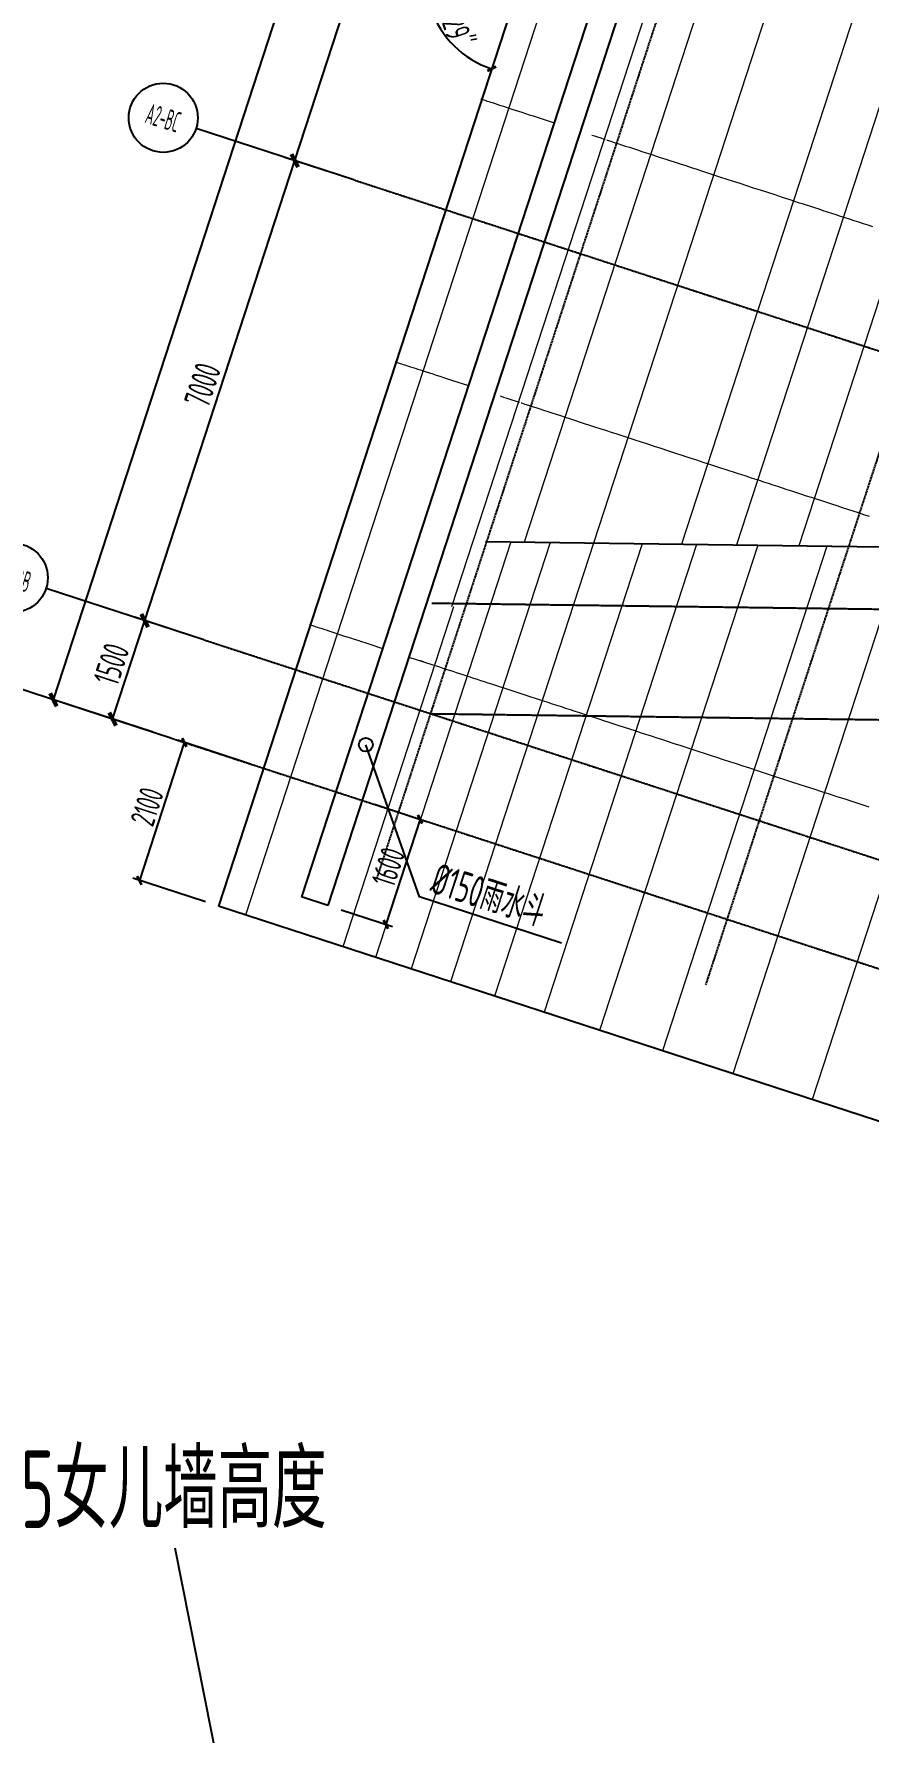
# Model space of a CAD drawing. Header units: millimetres. Extents: x 11677979 to 24947533, y -12764720 to -6308891.
# Drawn here: x 11829833 to 11841895, y -6365012 to -6340439 of the extents above; entities that cross this region are included whole.
import ezdxf
from ezdxf.enums import TextEntityAlignment as Align

# ---------------------------------------------------------------- set-up
doc = ezdxf.new("R2010")
doc.units = ezdxf.units.MM
doc.header["$LTSCALE"] = 10
doc.linetypes.add('A2-RG-AXIS$0$CENTER', pattern=[2, 1.25, -0.25, 0.25, -0.25])
doc.linetypes.add('A2-RG-AXIS$0$DOTE', pattern=[2.42, 2, -0.2, 0.02, -0.2])
for name, color, linetype in [('A2-RB-RF$0$$34$A-DIMS-100', 1, 'Continuous'), ('A2-RG-AXIS$0$A-AXIS', 1, 'Continuous'), ('A2-RG-AXIS$0$A-DIMS-100', 1, 'Continuous'), ('A2-RG-AXIS$0$A-GRID', 1, 'A2-RG-AXIS$0$CENTER'), ('A2-RG-AXIS$0$A-SYMB', 4, 'Continuous'), ('A2-RI-RF$0$A-ROOF-DRAN', 175, 'Continuous'), ('A2-RI-RF$0$A-ROOF-EDGE', 2, 'Continuous'), ('A2-RI-RF$0$A-SYMB', 4, 'Continuous'), ('A2-RI-RF$0$A-SYMB-AREA', 4, 'Continuous'), ('A2-RI-RF$0$A-SYMB-NAME', 4, 'Continuous')]:
    doc.layers.add(name, color=color, linetype=linetype)
doc.layers.add('A2-RI-RF$0$A-DETL-LLIN', color=3, linetype='Continuous', lineweight=5)
doc.layers.add('A2-RI-RF$0$A-ROOF-PATT', color=8, linetype='Continuous', lineweight=13)
doc.styles.add('A2-RB-RF$0$$0$XD2008', font='hzs.shx', dxfattribs={"width": 0.7, "bigfont": 'hztxt.shx'})
doc.styles.add('A2-RG-AXIS$0$ECADI', font='hzs.shx', dxfattribs={"width": 0.7, "bigfont": 'hztxt.shx'})
doc.styles.add('A2-RG-AXIS$0$XD2008', font='hzs.shx', dxfattribs={"width": 0.7, "bigfont": 'hztxt.shx'})
doc.styles.add('A2-RI-RF$0$ECADI', font='hzs.shx', dxfattribs={"width": 0.7, "bigfont": 'hztxt.shx'})
doc.dimstyles.new('A2-RB-RF$0$$0$XD100$0', dxfattribs={"dimscale": 100, "dimtxt": 3.5, "dimasz": 1, "dimexe": 1, "dimexo": 2, "dimgap": 0.5, "dimtad": 1, "dimdec": 0, "dimdsep": 46, "dimtxsty": 'A2-RB-RF$0$$0$XD2008', "dimblk1": 'A2-RB-RF$0$$20$_ArchTick', "dimblk2": 'A2-RB-RF$0$$20$_ArchTick', "dimsah": 1, "dimcen": 2.5, "dimclrt": 4, "dimaunit": 1, "dimadec": 0, "dimazin": 0, "dimtfac": 1, "dimtdec": 0, "dimtix": 1, "dimtmove": 2, "dimatfit": 3, "dimfxl": 0, "dimtolj": 1, "dimtzin": 0, "dimarcsym": 0})
doc.dimstyles.new('A2-RG-AXIS$0$XD150', dxfattribs={"dimscale": 300, "dimtxt": 2.5, "dimasz": 1.5, "dimexe": 1, "dimexo": 2, "dimgap": 0.5, "dimtad": 1, "dimdec": 0, "dimdsep": 46, "dimtxsty": 'A2-RG-AXIS$0$XD2008', "dimcen": 2.5, "dimclrt": 4, "dimaunit": 1, "dimadec": 3, "dimazin": 0, "dimtfac": 1, "dimtdec": 0, "dimtmove": 2, "dimatfit": 3, "dimfxl": 0, "dimtolj": 1, "dimtzin": 0, "dimarcsym": 0})
doc.dimstyles.new('A2-RG-AXIS$0$XD150$0', dxfattribs={"dimscale": 150, "dimtxt": 2.5, "dimasz": 1, "dimexe": 1, "dimexo": 2, "dimgap": 0.5, "dimtad": 1, "dimdec": 0, "dimdsep": 46, "dimtxsty": 'A2-RG-AXIS$0$XD2008', "dimblk": 'A2-RG-AXIS$0$_ArchTick', "dimcen": 2.5, "dimclrt": 4, "dimaunit": 1, "dimadec": 0, "dimazin": 0, "dimtfac": 1, "dimtdec": 0, "dimtmove": 2, "dimatfit": 3, "dimfxl": 0, "dimtolj": 1, "dimtzin": 0, "dimarcsym": 0})

# ---------------------------------------------------------------- blocks, each defined once
blk = doc.blocks.new('A2-RG-AXIS$0$_ArchTick')
at = {"color": 0, "linetype": 'ByBlock', "const_width": 0.4}
blk.add_lwpolyline([(-0.5, -0.5), (0.5, 0.5)], dxfattribs=at)
blk = doc.blocks.new('*D508')
at = {"layer": 'A2-RG-AXIS$0$A-DIMS-100', "color": 0, "lineweight": -2, "ltscale": 3, "transparency": 16777216}
for p, q in [((11753070, -6371598), (11752455, -6363872)), ((11854556, -6379588), (11856371, -6372053))]:
    blk.add_line(p, q, dxfattribs=at)
blk.add_arc((11778731, -6694179), 331200, 76.44866, 94.54827, dxfattribs=at)
at = {"layer": 'Defpoints', "color": 0, "ltscale": 3, "transparency": 16777216}
for p in [(11822065, -6365826), (11753093, -6371897), (11854485, -6379879), (11778731, -6694179)]:
    blk.add_point(p, dxfattribs=at)
at = {"layer": 'A2-RG-AXIS$0$A-DIMS-100', "color": 0, "lineweight": -2, "ltscale": 3, "transparency": 16777216, "xscale": 150, "yscale": 150, "zscale": 150}
for p, rotation in [((11752467, -6364022), 184.5482656226652), ((11856336, -6372199), 346.4486630674553)]:
    blk.add_blockref('A2-RG-AXIS$0$_ArchTick', p, dxfattribs=dict(at, rotation=rotation))
at = {"layer": 'A2-RG-AXIS$0$A-DIMS-100', "color": 4, "ltscale": 3, "transparency": 16777216, "insert": (11804749, -6363703), "char_height": 375, "attachment_point": 5, "rotation": 355.4985, "style": 'A2-RG-AXIS$0$XD2008'}
blk.add_mtext('\\A1;18°5\'59"', dxfattribs=at)
blk = doc.blocks.new('*D578')
at = {"layer": 'A2-RG-AXIS$0$A-DIMS-100', "color": 0, "lineweight": -2, "ltscale": 3, "transparency": 16777216}
blk.add_arc((11859129, -6350592), 5747, 341.947, 359.2286, dxfattribs=at)
at = {"layer": 'Defpoints', "color": 0, "ltscale": 3, "transparency": 16777216}
for p in [(11834459, -6342551), (11835567, -6350275), (11872705, -6350775), (11864744, -6351816), (11872420, -6354924)]:
    blk.add_point(p, dxfattribs=at)
at = {"layer": 'A2-RG-AXIS$0$A-DIMS-100', "color": 0, "lineweight": -2, "ltscale": 3, "transparency": 16777216, "xscale": 150, "yscale": 150, "zscale": 150}
for p, rotation in [((11864875, -6350669), 89.22855370033292), ((11864593, -6352373), 251.9470404933478)]:
    blk.add_blockref('A2-RG-AXIS$0$_ArchTick', p, dxfattribs=dict(at, rotation=rotation))
at = {"layer": 'A2-RG-AXIS$0$A-DIMS-100', "color": 4, "ltscale": 3, "transparency": 16777216, "insert": (11865469, -6351643), "char_height": 375, "attachment_point": 5, "rotation": 80.5878, "style": 'A2-RG-AXIS$0$XD2008'}
blk.add_mtext('\\A1;17°16\'53"', dxfattribs=at)
blk = doc.blocks.new('*D580')
at = {"layer": 'A2-RG-AXIS$0$A-DIMS-100', "color": 0, "lineweight": -2, "transparency": 16777216}
for p, q in [((11830970, -6350354), (11831434, -6348928)), ((11832005, -6349114), (11831292, -6348881)), ((11831540, -6350540), (11830827, -6350307))]:
    blk.add_line(p, q, dxfattribs=at)
at = {"layer": 'Defpoints', "color": 0, "transparency": 16777216}
for p in [(11831434, -6348928), (11832290, -6349207), (11831825, -6350633)]:
    blk.add_point(p, dxfattribs=at)
at = {"layer": 'A2-RG-AXIS$0$A-DIMS-100', "color": 0, "lineweight": -2, "transparency": 16777216, "xscale": 150, "yscale": 150, "zscale": 150}
for p, rotation in [((11831434, -6348928), 71.94704049340153), ((11830970, -6350354), 251.9470404934015)]:
    blk.add_blockref('A2-RG-AXIS$0$_ArchTick', p, dxfattribs=dict(at, rotation=rotation))
at = {"layer": 'A2-RG-AXIS$0$A-DIMS-100', "color": 4, "transparency": 16777216, "insert": (11830952, -6349560), "char_height": 375, "attachment_point": 5, "rotation": 71.947, "style": 'A2-RG-AXIS$0$XD2008'}
blk.add_mtext('\\A1;1500', dxfattribs=at)
blk = doc.blocks.new('*D581')
at = {"layer": 'A2-RG-AXIS$0$A-DIMS-100', "color": 0, "lineweight": -2, "transparency": 16777216}
for p, q in [((11831434, -6348928), (11833604, -6342272)), ((11834174, -6342458), (11833461, -6342226)), ((11832005, -6349114), (11831292, -6348881))]:
    blk.add_line(p, q, dxfattribs=at)
at = {"layer": 'Defpoints', "color": 0, "transparency": 16777216}
for p in [(11833604, -6342272), (11834459, -6342551), (11832290, -6349207)]:
    blk.add_point(p, dxfattribs=at)
at = {"layer": 'A2-RG-AXIS$0$A-DIMS-100', "color": 0, "lineweight": -2, "transparency": 16777216, "xscale": 150, "yscale": 150, "zscale": 150}
for p, rotation in [((11833604, -6342272), 71.94704043113722), ((11831434, -6348928), 251.9470404311372)]:
    blk.add_blockref('A2-RG-AXIS$0$_ArchTick', p, dxfattribs=dict(at, rotation=rotation))
at = {"layer": 'A2-RG-AXIS$0$A-DIMS-100', "color": 4, "transparency": 16777216, "insert": (11832270, -6345519), "char_height": 375, "attachment_point": 5, "rotation": 71.947, "style": 'A2-RG-AXIS$0$XD2008'}
blk.add_mtext('\\A1;7000', dxfattribs=at)
blk = doc.blocks.new('*D582')
at = {"layer": 'A2-RG-AXIS$0$A-DIMS-100', "color": 0, "lineweight": -2, "transparency": 16777216}
for p, q in [((11833604, -6342272), (11835773, -6335617)), ((11836629, -6335896), (11835630, -6335571)), ((11834174, -6342458), (11833461, -6342226))]:
    blk.add_line(p, q, dxfattribs=at)
at = {"layer": 'Defpoints', "color": 0, "transparency": 16777216}
for p in [(11835773, -6335617), (11836914, -6335989), (11834459, -6342551)]:
    blk.add_point(p, dxfattribs=at)
at = {"layer": 'A2-RG-AXIS$0$A-DIMS-100', "color": 0, "lineweight": -2, "transparency": 16777216, "xscale": 150, "yscale": 150, "zscale": 150}
for p, rotation in [((11835773, -6335617), 71.94704053343993), ((11833604, -6342272), 251.9470405334399)]:
    blk.add_blockref('A2-RG-AXIS$0$_ArchTick', p, dxfattribs=dict(at, rotation=rotation))
at = {"layer": 'A2-RG-AXIS$0$A-DIMS-100', "color": 4, "transparency": 16777216, "insert": (11834439, -6338863), "char_height": 375, "attachment_point": 5, "rotation": 71.947, "style": 'A2-RG-AXIS$0$XD2008'}
blk.add_mtext('\\A1;7000', dxfattribs=at)
blk = doc.blocks.new('*D548')
at = {"layer": 'A2-RG-AXIS$0$A-DIMS-100', "color": 0, "lineweight": -2, "transparency": 16777216}
for p, q in [((11842851, -6315837), (11841283, -6315325)), ((11830114, -6350075), (11841425, -6315372)), ((11831540, -6350540), (11829971, -6350029))]:
    blk.add_line(p, q, dxfattribs=at)
at = {"layer": 'Defpoints', "color": 0, "transparency": 16777216}
for p in [(11841425, -6315372), (11843137, -6315930), (11831825, -6350633)]:
    blk.add_point(p, dxfattribs=at)
at = {"layer": 'A2-RG-AXIS$0$A-DIMS-100', "color": 0, "lineweight": -2, "transparency": 16777216, "xscale": 150, "yscale": 150, "zscale": 150}
for p, rotation in [((11841425, -6315372), 71.94704049334094), ((11830114, -6350075), 251.9470404933409)]:
    blk.add_blockref('A2-RG-AXIS$0$_ArchTick', p, dxfattribs=dict(at, rotation=rotation))
at = {"layer": 'A2-RG-AXIS$0$A-DIMS-100', "color": 4, "transparency": 16777216, "insert": (11835520, -6332642), "char_height": 375, "attachment_point": 5, "rotation": 71.947, "style": 'A2-RG-AXIS$0$XD2008'}
blk.add_mtext('\\A1;36500', dxfattribs=at)
blk = doc.blocks.new('A2-RG-AXIS$0$ECADI-TAG-GRID')
at = {"color": 13}
blk.add_circle((0, 0), 5, dxfattribs=at)
at = {"style": 'A2-RG-AXIS$0$ECADI', "width": 0.7}
blk.add_attdef('GRID', text='', height=5, dxfattribs=at).set_placement((0, 0), align=Align.MIDDLE)
blk = doc.blocks.new('A2-RI-RF$0$5erhfh')
at = {"layer": 'A2-RI-RF$0$A-SYMB-AREA', "style": 'A2-RI-RF$0$ECADI', "width": 0.7}
blk.add_attdef('340M2', text='', height=2.5, dxfattribs=at).set_placement((0, 1.25), align=Align.MIDDLE_LEFT)
at = {"layer": 'A2-RI-RF$0$A-SYMB-NAME', "style": 'A2-RI-RF$0$ECADI', "width": 0.7}
blk.add_attdef('CHINESENAME', (-12.292, 3.087), '', height=4.5, dxfattribs=at)
blk = doc.blocks.new('A2-RB-RF$0$$20$_ArchTick')
at = {"color": 0, "linetype": 'ByBlock', "const_width": 0.4}
blk.add_lwpolyline([(-0.5, -0.5), (0.5, 0.5)], dxfattribs=at)
blk = doc.blocks.new('*D674')
at = {"layer": 'A2-RB-RF$0$$34$A-DIMS-100', "color": 0, "lineweight": -2, "transparency": 16777216}
for p, q in [((11832007, -6350692), (11831357, -6352689)), ((11832963, -6351004), (11831912, -6350661)), ((11832312, -6353000), (11831262, -6352658))]:
    blk.add_line(p, q, dxfattribs=at)
at = {"layer": 'Defpoints', "color": 0, "transparency": 16777216}
for p in [(11833153, -6351066), (11831357, -6352689), (11832502, -6353062)]:
    blk.add_point(p, dxfattribs=at)
at = {"layer": 'A2-RB-RF$0$$34$A-DIMS-100', "color": 0, "lineweight": -2, "transparency": 16777216, "xscale": 100, "yscale": 100, "zscale": 100}
for p, rotation in [((11832007, -6350692), 71.94704049335998), ((11831357, -6352689), 251.94704049336)]:
    blk.add_blockref('A2-RB-RF$0$$20$_ArchTick', p, dxfattribs=dict(at, rotation=rotation))
at = {"layer": 'A2-RB-RF$0$$34$A-DIMS-100', "color": 4, "transparency": 16777216, "insert": (11831468, -6351621), "char_height": 350, "attachment_point": 5, "rotation": 71.947, "style": 'A2-RB-RF$0$$0$XD2008'}
blk.add_mtext('\\A1;2100', dxfattribs=at)
blk = doc.blocks.new('*D684')
at = {"layer": 'A2-RB-RF$0$$34$A-DIMS-100', "color": 0, "lineweight": -2, "transparency": 16777216}
for p, q in [((11834770, -6351592), (11835511, -6351834)), ((11835416, -6351803), (11834921, -6353325)), ((11834274, -6353114), (11835016, -6353356))]:
    blk.add_line(p, q, dxfattribs=at)
at = {"layer": 'Defpoints', "color": 0, "transparency": 16777216}
for p in [(11834579, -6351531), (11834084, -6353052), (11834921, -6353325)]:
    blk.add_point(p, dxfattribs=at)
at = {"layer": 'A2-RB-RF$0$$34$A-DIMS-100', "color": 0, "lineweight": -2, "transparency": 16777216, "xscale": 100, "yscale": 100, "zscale": 100}
for p, rotation in [((11835416, -6351803), 71.94704049331978), ((11834921, -6353325), 251.9470404933197)]:
    blk.add_blockref('A2-RB-RF$0$$20$_ArchTick', p, dxfattribs=dict(at, rotation=rotation))
at = {"layer": 'A2-RB-RF$0$$34$A-DIMS-100', "color": 4, "transparency": 16777216, "insert": (11834955, -6352494), "char_height": 350, "attachment_point": 5, "rotation": 71.947, "style": 'A2-RB-RF$0$$0$XD2008'}
blk.add_mtext('\\A1;1600', dxfattribs=at)
blk = doc.blocks.new('*D686')
at = {"layer": 'A2-RB-RF$0$$34$A-DIMS-100', "color": 0, "lineweight": -2, "transparency": 16777216}
blk.add_arc((11836879, -6339634), 1378, 145.0388, 251.9468, dxfattribs=at)
at = {"layer": 'Defpoints', "color": 0, "transparency": 16777216}
for p in [(11835209, -6338466), (11835502, -6339650), (11836879, -6339634), (11837822, -6340292), (11832502, -6353062)]:
    blk.add_point(p, dxfattribs=at)
at = {"layer": 'A2-RB-RF$0$$34$A-DIMS-100', "color": 0, "lineweight": -2, "transparency": 16777216, "xscale": 100, "yscale": 100, "zscale": 100}
for p, rotation in [((11835750, -6338844), 55.03883331602694), ((11836452, -6340943), 341.9467563309354)]:
    blk.add_blockref('A2-RB-RF$0$$20$_ArchTick', p, dxfattribs=dict(at, rotation=rotation))
at = {"layer": 'A2-RB-RF$0$$34$A-DIMS-100', "color": 4, "transparency": 16777216, "insert": (11835818, -6339989), "char_height": 350, "attachment_point": 5, "rotation": 288.4928, "style": 'A2-RB-RF$0$$0$XD2008'}
blk.add_mtext('\\A1;106°54\'29"', dxfattribs=at)
blk = doc.blocks.new('A2-RG-AXIS')
at = {"layer": 'A2-RG-AXIS$0$A-AXIS'}
for p, q in [((11834459.4, -6342551.3), (11832177.6, -6341807.5)), ((11832290.2, -6349206.7), (11830008.3, -6348462.9)), ((11831825.3, -6350632.8), (11829543.5, -6349889.1))]:
    blk.add_line(p, q, dxfattribs=at)
at = {"layer": 'A2-RG-AXIS$0$A-GRID', "linetype": 'A2-RG-AXIS$0$DOTE'}
for p, q in [((11847953.1, -6312274.5), (11834792.3, -6352651.7)), ((11852707, -6313824), (11839546.1, -6354201.2)), ((11834459.4, -6342551.3), (11872420.1, -6354924.3)), ((11835588.6, -6348674.9), (11872727, -6349175.1)), ((11832290.2, -6349206.7), (11870250.8, -6361579.7)), ((11835567, -6350274.8), (11872705.5, -6350774.9)), ((11831825.3, -6350632.8), (11869786, -6363005.8))]:
    blk.add_line(p, q, dxfattribs=at)
at = {"layer": 'A2-RG-AXIS$0$A-SYMB'}
ref = blk.add_blockref('A2-RG-AXIS$0$ECADI-TAG-GRID', (11831702.2, -6341652.6), dxfattribs=dict(at, xscale=100.0000000000341, yscale=100.0000000000341, zscale=100.0000000000341, rotation=342.7200000000827))
ref.add_attrib('GRID', 'A2-BC', dxfattribs={"layer": '0', "height": 300, "rotation": 342.72, "style": 'A2-RG-AXIS$0$ECADI', "width": 0.5}).set_placement((11831702.2, -6341652.6), align=Align.MIDDLE)
ref = blk.add_blockref('A2-RG-AXIS$0$ECADI-TAG-GRID', (11829532.9, -6348308), dxfattribs=dict(at, xscale=100.0000000000341, yscale=100.0000000000341, zscale=100.0000000000341, rotation=342.7200000000827))
ref.add_attrib('GRID', 'A2-BB', dxfattribs={"layer": '0', "height": 300, "rotation": 342.72, "style": 'A2-RG-AXIS$0$ECADI', "width": 0.5}).set_placement((11829532.9, -6348308), align=Align.MIDDLE)
at = {"layer": 'A2-RG-AXIS$0$A-DIMS-100'}
for p1, p2, distance, picture, middle in [((11831825.3, -6350632.8), (11843136.5, -6315929.7), 1800, '*D548', (11835519.9, -6332642.1)), ((11832290.2, -6349206.7), (11834459.4, -6342551.3), 900, '*D581', (11832269.5, -6345518.7)), ((11831825.3, -6350632.8), (11832290.2, -6349206.7), 900, '*D580', (11830952.5, -6349559.5))]:
    dim = blk.add_aligned_dim(p1=p1, p2=p2, distance=distance, dimstyle='A2-RG-AXIS$0$XD150$0', dxfattribs=at)
    dim.commit()
    dim.dimension.update_dxf_attribs({"geometry": picture, "text_midpoint": middle})
dim = blk.add_linear_dim(base=(11835773, -6335617), p1=(11834459.4, -6342551.3), p2=(11836913.9, -6335988.9), angle=251.94704, dimstyle='A2-RG-AXIS$0$XD150$0', dxfattribs=at)
dim.commit()
dim.dimension.update_dxf_attribs({"geometry": '*D582', "text_midpoint": (11834438.8, -6338863.3)})
at = {"layer": 'A2-RG-AXIS$0$A-DIMS-100', "ltscale": 3}
dim = blk.add_angular_dim_2l(base=(11864743.7, -6351815.5), line1=((11834459.4, -6342551.3), (11872420.1, -6354924.3)), line2=((11835567, -6350274.8), (11872705.5, -6350774.9)), dimstyle='A2-RG-AXIS$0$XD150', override={"dimscale": 150, "dimasz": 1, "dimblk": 'A2-RG-AXIS$0$_ArchTick', "dimadec": 4}, dxfattribs=at)
dim.commit()
dim.dimension.update_dxf_attribs({"geometry": '*D578', "text_midpoint": (11865468.5, -6351643)})
dim = blk.add_angular_dim_3p(base=(11822064.9, -6365825.9), center=(11778730.7, -6694178.7), p1=(11854485.2, -6379879.3), p2=(11753093.4, -6371896.8), dimstyle='A2-RG-AXIS$0$XD150', override={"dimscale": 150, "dimasz": 1, "dimblk": 'A2-RG-AXIS$0$_ArchTick', "dimadec": 4}, dxfattribs=at)
dim.commit()
dim.dimension.update_dxf_attribs({"geometry": '*D508', "text_midpoint": (11804748.6, -6363703.1)})
blk = doc.blocks.new('A2-RI-RF')
at = {"layer": 'A2-RI-RF$0$A-ROOF-DRAN'}
for p, q in [((11845985.9, -6315244.2), (11833703.1, -6352927.7)), ((11846366.2, -6315368.2), (11834083.4, -6353051.7)), ((11834083.4, -6353051.7), (11833703.1, -6352927.7))]:
    blk.add_line(p, q, dxfattribs=at)
blk.add_circle((11834631.4, -6350725), 100, dxfattribs=at)
at = {"layer": 'A2-RI-RF$0$A-ROOF-EDGE'}
for p, q in [((11836879.3, -6339633.6), (11832502.3, -6353062.2)), ((11836362.8, -6347785.2), (11872402, -6348270.6)), ((11867158.4, -6364358.1), (11832502.3, -6353062.2))]:
    blk.add_line(p, q, dxfattribs=at)
at = {"layer": 'A2-RI-RF$0$A-ROOF-PATT', "lineweight": 9}
for p, q in [((11846854.1, -6315037.9), (11835872.3, -6348730.4)), ((11847525.7, -6315256.8), (11836920.8, -6347792.8)), ((11848437.1, -6315553.9), (11837924.7, -6347806.3)), ((11849592.4, -6315930.4), (11839197.1, -6347823.4)), ((11850313.3, -6316165.4), (11839991.2, -6347834.1)), ((11851131.3, -6316432), (11840892.1, -6347846.2)), ((11837898.3, -6341902), (11837940.6, -6341915.8)), ((11837940.6, -6341915.8), (11837984.3, -6341930)), ((11837984.3, -6341930), (11838029.4, -6341944.7)), ((11838029.4, -6341944.7), (11838075.9, -6341959.9)), ((11838075.9, -6341959.9), (11838092.9, -6341965.4)), ((11838116.6, -6341973.2), (11838123.8, -6341975.5)), ((11838123.8, -6341975.5), (11838173.3, -6341991.6)), ((11838173.3, -6341991.6), (11838224.2, -6342008.2)), ((11838224.2, -6342008.2), (11838276.6, -6342025.3)), ((11838276.6, -6342025.3), (11838330.5, -6342042.9)), ((11838330.5, -6342042.9), (11838386, -6342061)), ((11838386, -6342061), (11838443.1, -6342079.6)), ((11838443.1, -6342079.6), (11838501.7, -6342098.7)), ((11838501.7, -6342098.7), (11838562, -6342118.3)), ((11838562, -6342118.3), (11838623.9, -6342138.5)), ((11838623.9, -6342138.5), (11838687.4, -6342159.2)), ((11838687.4, -6342159.2), (11838752.6, -6342180.5)), ((11838752.6, -6342180.5), (11838819.5, -6342202.3)), ((11838819.5, -6342202.3), (11838888.2, -6342224.7)), ((11838888.2, -6342224.7), (11838958.5, -6342247.6)), ((11838958.5, -6342247.6), (11839030.6, -6342271.1)), ((11839030.6, -6342271.1), (11839104.5, -6342295.2)), ((11839104.5, -6342295.2), (11839180.2, -6342319.8)), ((11839180.2, -6342319.8), (11839257.7, -6342345.1)), ((11839257.7, -6342345.1), (11839337.1, -6342371)), ((11839337.1, -6342371), (11839418.3, -6342397.4)), ((11839418.3, -6342397.4), (11839501.3, -6342424.5)), ((11839501.3, -6342424.5), (11839586.3, -6342452.2)), ((11839586.3, -6342452.2), (11839673.2, -6342480.5)), ((11839673.2, -6342480.5), (11839762.1, -6342509.5)), ((11839762.1, -6342509.5), (11839852.9, -6342539.1)), ((11839852.9, -6342539.1), (11839945.7, -6342569.3)), ((11839945.7, -6342569.3), (11840040.5, -6342600.2)), ((11840040.5, -6342600.2), (11840137.3, -6342631.8)), ((11840137.3, -6342631.8), (11840236.2, -6342664)), ((11840236.2, -6342664), (11840337.1, -6342696.9)), ((11840337.1, -6342696.9), (11840440.2, -6342730.5)), ((11840440.2, -6342730.5), (11840545.3, -6342764.8)), ((11840545.3, -6342764.8), (11840652.6, -6342799.7)), ((11840652.6, -6342799.7), (11840762, -6342835.4)), ((11840762, -6342835.4), (11840829.8, -6342857.5)), ((11840829.8, -6342857.5), (11840886.8, -6342876.1)), ((11840886.8, -6342876.1), (11840944.4, -6342894.9)), ((11840944.4, -6342894.9), (11841002.7, -6342913.9)), ((11841002.7, -6342913.9), (11841061.8, -6342933.1)), ((11841061.8, -6342933.1), (11841121.5, -6342952.6)), ((11841121.5, -6342952.6), (11841181.9, -6342972.3)), ((11841181.9, -6342972.3), (11841243, -6342992.2)), ((11841243, -6342992.2), (11841304.8, -6343012.3)), ((11841304.8, -6343012.3), (11841367.2, -6343032.7)), ((11841367.2, -6343032.7), (11841430.4, -6343053.3)), ((11841430.4, -6343053.3), (11841494.3, -6343074.1)), ((11841494.3, -6343074.1), (11841558.8, -6343095.1)), ((11841558.8, -6343095.1), (11841624, -6343116.4)), ((11841624, -6343116.4), (11841689.9, -6343137.9)), ((11841689.9, -6343137.9), (11841756.5, -6343159.6)), ((11841756.5, -6343159.6), (11841823.8, -6343181.5)), ((11841823.8, -6343181.5), (11841891.7, -6343203.6)), ((11841891.7, -6343203.6), (11841960.4, -6343226)), ((11836658.7, -6345705.1), (11836701, -6345718.9)), ((11836701, -6345718.9), (11836744.7, -6345733.1)), ((11836744.7, -6345733.1), (11836789.8, -6345747.8)), ((11836789.8, -6345747.8), (11836836.3, -6345763)), ((11836836.3, -6345763), (11836853.3, -6345768.5)), ((11836877.1, -6345776.3), (11836884.2, -6345778.6)), ((11836884.2, -6345778.6), (11836933.7, -6345794.7)), ((11836933.7, -6345794.7), (11836984.6, -6345811.3)), ((11836984.6, -6345811.3), (11837037, -6345828.4)), ((11837037, -6345828.4), (11837090.9, -6345846)), ((11837090.9, -6345846), (11837146.4, -6345864.1)), ((11837146.4, -6345864.1), (11837203.5, -6345882.7)), ((11837203.5, -6345882.7), (11837262.1, -6345901.8)), ((11837262.1, -6345901.8), (11837322.4, -6345921.4)), ((11837322.4, -6345921.4), (11837384.3, -6345941.6)), ((11837384.3, -6345941.6), (11837447.8, -6345962.3)), ((11837447.8, -6345962.3), (11837513, -6345983.6)), ((11837513, -6345983.6), (11837580, -6346005.4)), ((11837580, -6346005.4), (11837648.6, -6346027.7)), ((11837648.6, -6346027.7), (11837718.9, -6346050.7)), ((11837718.9, -6346050.7), (11837791, -6346074.2)), ((11837791, -6346074.2), (11837864.9, -6346098.3)), ((11837864.9, -6346098.3), (11837940.6, -6346122.9)), ((11837940.6, -6346122.9), (11838018.1, -6346148.2)), ((11838018.1, -6346148.2), (11838097.5, -6346174)), ((11838097.5, -6346174), (11838178.7, -6346200.5)), ((11838178.7, -6346200.5), (11838261.8, -6346227.6)), ((11838261.8, -6346227.6), (11838346.7, -6346255.3)), ((11838346.7, -6346255.3), (11838433.6, -6346283.6)), ((11838433.6, -6346283.6), (11838522.5, -6346312.6)), ((11838522.5, -6346312.6), (11838613.3, -6346342.2)), ((11838613.3, -6346342.2), (11838706.1, -6346372.4)), ((11838706.1, -6346372.4), (11838800.9, -6346403.3)), ((11838800.9, -6346403.3), (11838897.7, -6346434.9)), ((11838897.7, -6346434.9), (11838996.6, -6346467.1)), ((11838996.6, -6346467.1), (11839097.5, -6346500)), ((11839097.5, -6346500), (11839200.6, -6346533.6)), ((11839200.6, -6346533.6), (11839305.7, -6346567.9)), ((11839305.7, -6346567.9), (11839413, -6346602.8)), ((11839413, -6346602.8), (11839522.4, -6346638.5)), ((11839522.4, -6346638.5), (11839590.3, -6346660.6)), ((11839590.3, -6346660.6), (11839647.2, -6346679.2)), ((11839647.2, -6346679.2), (11839704.8, -6346698)), ((11839704.8, -6346698), (11839763.2, -6346717)), ((11839763.2, -6346717), (11839822.2, -6346736.2)), ((11839822.2, -6346736.2), (11839881.9, -6346755.7)), ((11839881.9, -6346755.7), (11839942.3, -6346775.4)), ((11839942.3, -6346775.4), (11840003.4, -6346795.3)), ((11840003.4, -6346795.3), (11840065.2, -6346815.4)), ((11840065.2, -6346815.4), (11840127.7, -6346835.8)), ((11840127.7, -6346835.8), (11840190.8, -6346856.4)), ((11840190.8, -6346856.4), (11840254.7, -6346877.2)), ((11840254.7, -6346877.2), (11840319.2, -6346898.2)), ((11840319.2, -6346898.2), (11840384.4, -6346919.5)), ((11840384.4, -6346919.5), (11840450.3, -6346940.9)), ((11840450.3, -6346940.9), (11840516.9, -6346962.7)), ((11840516.9, -6346962.7), (11840584.2, -6346984.6)), ((11840584.2, -6346984.6), (11840652.1, -6347006.7)), ((11840652.1, -6347006.7), (11840720.8, -6347029.1)), ((11840720.8, -6347029.1), (11840790.1, -6347051.7)), ((11840790.1, -6347051.7), (11840860.1, -6347074.5)), ((11840860.1, -6347074.5), (11840930.7, -6347097.5)), ((11840930.7, -6347097.5), (11841002.1, -6347120.8)), ((11841002.1, -6347120.8), (11841074.1, -6347144.3)), ((11841074.1, -6347144.3), (11841146.8, -6347167.9)), ((11841146.8, -6347167.9), (11841220.1, -6347191.9)), ((11841220.1, -6347191.9), (11841294.2, -6347216)), ((11841294.2, -6347216), (11841368.9, -6347240.3)), ((11841368.9, -6347240.3), (11841444.3, -6347264.9)), ((11841444.3, -6347264.9), (11841520.3, -6347289.7)), ((11841520.3, -6347289.7), (11841597, -6347314.7)), ((11841597, -6347314.7), (11841674.4, -6347339.9)), ((11841674.4, -6347339.9), (11841752.5, -6347365.4)), ((11841752.5, -6347365.4), (11841831.2, -6347391)), ((11841831.2, -6347391), (11841910.6, -6347416.9)), ((11836730.4, -6347790.2), (11834771, -6353801.7)), ((11837298.6, -6347797.8), (11835286.9, -6353969.8)), ((11837926.9, -6347806.3), (11835857.3, -6354155.8)), ((11838628.2, -6347815.8), (11836494.1, -6354363.3)), ((11839415.6, -6347826.4), (11837209, -6354596.3)), ((11840302, -6347838.3), (11838013.8, -6354858.7)), ((11841300.5, -6347851.7), (11838920.4, -6355154.2)), ((11842424.1, -6347866.9), (11839940.5, -6355486.7)), ((11843685.7, -6347883.9), (11841086, -6355860)), ((11835901, -6348729.1), (11834297.8, -6353647.5)), ((11835255.5, -6349455.7), (11835463.8, -6349523.6)), ((11835419.1, -6349508.2), (11835461.4, -6349522)), ((11835461.4, -6349522), (11835463.1, -6349522.5)), ((11835463.8, -6349523.6), (11835509.6, -6349538.5)), ((11835509.6, -6349538.5), (11835555.8, -6349553.6)), ((11835555.8, -6349553.6), (11835602.2, -6349568.7)), ((11835602.2, -6349568.7), (11835613.4, -6349572.4)), ((11835617.9, -6349573.8), (11835649, -6349584)), ((11835649, -6349584), (11835696.1, -6349599.3)), ((11835696.1, -6349599.3), (11835743.6, -6349614.8)), ((11835743.6, -6349614.8), (11835791.4, -6349630.4)), ((11835791.4, -6349630.4), (11835839.6, -6349646.1)), ((11835839.6, -6349646.1), (11835888.2, -6349661.9)), ((11835888.2, -6349661.9), (11835937.2, -6349677.9)), ((11835937.2, -6349677.9), (11835986.5, -6349694)), ((11835986.5, -6349694), (11836036.3, -6349710.2)), ((11836036.3, -6349710.2), (11836086.6, -6349726.6)), ((11836086.6, -6349726.6), (11836137.2, -6349743.1)), ((11836137.2, -6349743.1), (11836188.4, -6349759.8)), ((11836188.4, -6349759.8), (11836240, -6349776.6)), ((11836240, -6349776.6), (11836292.1, -6349793.6)), ((11836292.1, -6349793.6), (11836344.7, -6349810.7)), ((11836344.7, -6349810.7), (11836397.8, -6349828)), ((11836397.8, -6349828), (11836451.5, -6349845.5)), ((11836451.5, -6349845.5), (11836505.6, -6349863.2)), ((11836505.6, -6349863.2), (11836560.4, -6349881)), ((11836560.4, -6349881), (11836615.6, -6349899)), ((11836615.6, -6349899), (11836671.5, -6349917.2)), ((11836671.5, -6349917.2), (11836727.9, -6349935.6)), ((11836727.9, -6349935.6), (11836785, -6349954.2)), ((11836785, -6349954.2), (11836842.7, -6349973)), ((11836842.7, -6349973), (11836900.9, -6349992)), ((11836900.9, -6349992), (11836959.9, -6350011.2)), ((11836959.9, -6350011.2), (11837019.4, -6350030.6)), ((11837019.4, -6350030.6), (11837079.7, -6350050.3)), ((11837079.7, -6350050.3), (11837140.6, -6350070.1)), ((11837140.6, -6350070.1), (11837202.2, -6350090.2)), ((11837202.2, -6350090.2), (11837264.5, -6350110.5)), ((11837264.5, -6350110.5), (11837327.6, -6350131.1)), ((11837327.6, -6350131.1), (11837391.3, -6350151.9)), ((11837391.3, -6350151.9), (11837455.8, -6350172.9)), ((11837455.8, -6350172.9), (11837521.1, -6350194.1)), ((11837521.1, -6350194.1), (11837587.1, -6350215.7)), ((11837587.1, -6350215.7), (11837653.9, -6350237.4)), ((11837653.9, -6350237.4), (11837721.5, -6350259.5)), ((11837721.5, -6350259.5), (11837789.9, -6350281.8)), ((11837789.9, -6350281.8), (11837859.1, -6350304.3)), ((11837859.1, -6350304.3), (11837929.1, -6350327.1)), ((11837929.1, -6350327.1), (11838000, -6350350.2)), ((11838000, -6350350.2), (11838071.7, -6350373.6)), ((11838071.7, -6350373.6), (11838144.3, -6350397.3)), ((11838144.3, -6350397.3), (11838217.8, -6350421.2)), ((11838217.8, -6350421.2), (11838292.2, -6350445.5)), ((11838292.2, -6350445.5), (11838367.5, -6350470)), ((11838367.5, -6350470), (11838443.7, -6350494.9)), ((11838443.7, -6350494.9), (11838520.9, -6350520)), ((11838520.9, -6350520), (11838598.9, -6350545.5)), ((11838598.9, -6350545.5), (11838678, -6350571.2)), ((11838678, -6350571.2), (11838758, -6350597.3)), ((11838758, -6350597.3), (11838839, -6350623.7)), ((11838839, -6350623.7), (11838921, -6350650.4)), ((11838921, -6350650.4), (11839004, -6350677.5)), ((11839004, -6350677.5), (11839088, -6350704.9)), ((11839088, -6350704.9), (11839173.1, -6350732.6)), ((11839173.1, -6350732.6), (11839259.2, -6350760.7)), ((11839259.2, -6350760.7), (11839346.4, -6350789.1)), ((11839346.4, -6350789.1), (11839434.6, -6350817.8)), ((11839434.6, -6350817.8), (11839523.9, -6350847)), ((11839523.9, -6350847), (11839614.4, -6350876.4)), ((11839614.4, -6350876.4), (11839705.9, -6350906.3)), ((11839705.9, -6350906.3), (11839798.6, -6350936.5)), ((11839798.6, -6350936.5), (11839892.4, -6350967)), ((11839892.4, -6350967), (11839987.3, -6350998)), ((11839987.3, -6350998), (11840083.4, -6351029.3)), ((11840083.4, -6351029.3), (11840180.7, -6351061)), ((11840180.7, -6351061), (11840279.2, -6351093.1)), ((11840279.2, -6351093.1), (11840378.8, -6351125.6)), ((11840378.8, -6351125.6), (11840479.7, -6351158.5)), ((11840479.7, -6351158.5), (11840581.8, -6351191.8)), ((11840581.8, -6351191.8), (11840685.2, -6351225.5)), ((11840685.2, -6351225.5), (11840789.8, -6351259.6)), ((11840789.8, -6351259.6), (11840895.6, -6351294.1)), ((11840895.6, -6351294.1), (11841002.8, -6351329)), ((11841002.8, -6351329), (11841111.2, -6351364.3)), ((11841111.2, -6351364.3), (11841220.9, -6351400.1)), ((11841220.9, -6351400.1), (11841332, -6351436.3)), ((11841332, -6351436.3), (11841444.4, -6351472.9)), ((11841444.4, -6351472.9), (11841558.1, -6351510)), ((11841558.1, -6351510), (11841673.2, -6351547.5)), ((11841673.2, -6351547.5), (11841789.6, -6351585.4)), ((11841789.6, -6351585.4), (11841907.4, -6351623.8))]:
    blk.add_line(p, q, dxfattribs=at)
at = {"layer": 'A2-RI-RF$0$A-ROOF-PATT'}
for p, q in [((11837229.1, -6339878.5), (11832890.1, -6353190.8)), ((11836294.4, -6341379.2), (11836296.2, -6341379.8)), ((11836296.2, -6341379.8), (11836300.1, -6341381.1)), ((11836300.1, -6341381.1), (11836306.3, -6341383.1)), ((11836306.3, -6341383.1), (11836314.6, -6341385.8)), ((11836314.6, -6341385.8), (11836325.1, -6341389.2)), ((11836325.1, -6341389.2), (11836337.8, -6341393.4)), ((11836337.8, -6341393.4), (11836352.7, -6341398.2)), ((11836352.7, -6341398.2), (11836369.8, -6341403.8)), ((11836369.8, -6341403.8), (11836389, -6341410.1)), ((11836389, -6341410.1), (11836410.5, -6341417.1)), ((11836410.5, -6341417.1), (11836434.1, -6341424.8)), ((11836434.1, -6341424.8), (11836460, -6341433.2)), ((11836460, -6341433.2), (11836488, -6341442.3)), ((11836488, -6341442.3), (11836518.2, -6341452.2)), ((11836518.2, -6341452.2), (11836550.5, -6341462.7)), ((11836550.5, -6341462.7), (11836585.1, -6341474)), ((11836585.1, -6341474), (11836621.8, -6341486)), ((11836621.8, -6341486), (11836660.8, -6341498.7)), ((11836660.8, -6341498.7), (11836701.9, -6341512.1)), ((11836701.9, -6341512.1), (11836745.2, -6341526.2)), ((11836745.2, -6341526.2), (11836790.7, -6341541)), ((11836790.7, -6341541), (11836838.3, -6341556.5)), ((11836838.3, -6341556.5), (11836888.2, -6341572.8)), ((11836888.2, -6341572.8), (11836940.2, -6341589.7)), ((11836940.2, -6341589.7), (11836994.4, -6341607.4)), ((11836994.4, -6341607.4), (11837050.8, -6341625.8)), ((11837050.8, -6341625.8), (11837109.4, -6341644.9)), ((11837109.4, -6341644.9), (11837354.6, -6341724.8)), ((11835054.8, -6345182.3), (11835056.6, -6345182.9)), ((11835056.6, -6345182.9), (11835060.5, -6345184.2)), ((11835060.5, -6345184.2), (11835066.7, -6345186.2)), ((11835066.7, -6345186.2), (11835075, -6345188.9)), ((11835075, -6345188.9), (11835085.5, -6345192.3)), ((11835085.5, -6345192.3), (11835098.2, -6345196.5)), ((11835098.2, -6345196.5), (11835113.1, -6345201.3)), ((11835113.1, -6345201.3), (11835130.2, -6345206.9)), ((11835130.2, -6345206.9), (11835149.5, -6345213.2)), ((11835149.5, -6345213.2), (11835170.9, -6345220.2)), ((11835170.9, -6345220.2), (11835194.5, -6345227.9)), ((11835194.5, -6345227.9), (11835220.4, -6345236.3)), ((11835220.4, -6345236.3), (11835248.4, -6345245.4)), ((11835248.4, -6345245.4), (11835278.6, -6345255.3)), ((11835278.6, -6345255.3), (11835310.9, -6345265.8)), ((11835310.9, -6345265.8), (11835345.5, -6345277.1)), ((11835345.5, -6345277.1), (11835382.3, -6345289)), ((11835382.3, -6345289), (11835421.2, -6345301.7)), ((11835421.2, -6345301.7), (11835462.3, -6345315.1)), ((11835462.3, -6345315.1), (11835505.6, -6345329.2)), ((11835505.6, -6345329.2), (11835551.1, -6345344.1)), ((11835551.1, -6345344.1), (11835598.7, -6345359.6)), ((11835598.7, -6345359.6), (11835648.6, -6345375.9)), ((11835648.6, -6345375.9), (11835700.6, -6345392.8)), ((11835700.6, -6345392.8), (11835754.8, -6345410.5)), ((11835754.8, -6345410.5), (11835811.2, -6345428.9)), ((11835811.2, -6345428.9), (11835869.8, -6345448)), ((11835869.8, -6345448), (11836115, -6345527.9)), ((11836575.5, -6345678), (11836639.4, -6345698.8)), ((11836653, -6345703.2), (11836658.1, -6345704.9)), ((11833815.2, -6348985.4), (11833817, -6348986)), ((11833817, -6348986), (11833820.9, -6348987.3)), ((11833820.9, -6348987.3), (11833827.1, -6348989.3)), ((11833827.1, -6348989.3), (11833835.4, -6348992)), ((11833835.4, -6348992), (11833845.9, -6348995.4)), ((11833845.9, -6348995.4), (11833858.6, -6348999.6)), ((11833858.6, -6348999.6), (11833873.5, -6349004.4)), ((11833873.5, -6349004.4), (11833890.6, -6349010)), ((11833890.6, -6349010), (11833909.9, -6349016.3)), ((11833909.9, -6349016.3), (11833931.3, -6349023.2)), ((11833931.3, -6349023.2), (11833955, -6349030.9)), ((11833955, -6349030.9), (11833980.8, -6349039.4)), ((11833980.8, -6349039.4), (11834008.8, -6349048.5)), ((11834008.8, -6349048.5), (11834039, -6349058.3)), ((11834039, -6349058.3), (11834071.4, -6349068.9)), ((11834071.4, -6349068.9), (11834105.9, -6349080.2)), ((11834105.9, -6349080.2), (11834142.7, -6349092.1)), ((11834142.7, -6349092.1), (11834181.6, -6349104.8)), ((11834181.6, -6349104.8), (11834222.7, -6349118.2)), ((11834222.7, -6349118.2), (11834266, -6349132.3)), ((11834266, -6349132.3), (11834311.5, -6349147.2)), ((11834311.5, -6349147.2), (11834359.2, -6349162.7)), ((11834359.2, -6349162.7), (11834409, -6349178.9)), ((11834409, -6349178.9), (11834461, -6349195.9)), ((11834461, -6349195.9), (11834515.2, -6349213.6)), ((11834515.2, -6349213.6), (11834571.6, -6349231.9)), ((11834571.6, -6349231.9), (11834630.2, -6349251)), ((11834630.2, -6349251), (11834691, -6349270.8)), ((11834691, -6349270.8), (11834875.4, -6349331)), ((11835413.5, -6349506.3), (11835418.5, -6349508))]:
    blk.add_line(p, q, dxfattribs=at)
at = {"layer": 'A2-RI-RF$0$A-SYMB'}
blk.add_lwpolyline([(11837459.9, -6353594.5), (11835407.8, -6352924), (11834631.4, -6350725)], dxfattribs=at)
at = {"layer": 'Defpoints', "color": 3}
blk.add_line((11834152.9, -6373820.6), (11831873.8, -6362349.8), dxfattribs=at)
ref = blk.add_blockref('A2-RI-RF$0$5erhfh', (11836613.8, -6353530.4), dxfattribs=dict(xscale=100, yscale=100, zscale=100, rotation=341.9470404933405))
ref.add_attrib('CHINESENAME', '%%c150雨水斗', (11835540.8, -6352855.9), dxfattribs={"layer": 'A2-RI-RF$0$A-SYMB-NAME', "height": 450, "rotation": 341.94704, "style": 'A2-RI-RF$0$ECADI', "width": 0.7})
at = {"layer": 'A2-RI-RF$0$A-DETL-LLIN'}
blk.add_blockref('A2-RG-AXIS', (0, 0), dxfattribs=at)
at = {"layer": 'Defpoints'}
ref = blk.add_blockref('A2-RI-RF$0$5erhfh', (11829886.4, -6362177.3), dxfattribs=dict(at, xscale=250, yscale=250, zscale=250))
ref.add_attrib('CHINESENAME', '2014.1.15女儿墙高度', (11826813.4, -6362060.4), dxfattribs={"layer": 'A2-RI-RF$0$A-SYMB-NAME', "height": 1125, "style": 'A2-RI-RF$0$ECADI', "width": 0.7})
blk = doc.blocks.new('A2-RB-RF')
at = {"layer": 'A2-RB-RF$0$$34$A-DIMS-100'}
dim = blk.add_angular_dim_2l(base=(11835501.805, -6339649.8518), line1=((11836879.3035, -6339633.6274), (11832502.2849, -6353062.232)), line2=((11835208.9976, -6338465.753), (11837821.5273, -6340292.4284)), dimstyle='A2-RB-RF$0$$0$XD100$0', override={"dimadec": 4}, dxfattribs=at)
dim.commit()
dim.dimension.update_dxf_attribs({"geometry": '*D686', "text_midpoint": (11835817.8374, -6339988.6405)})
for p1, p2, distance, picture, middle in [((11833153.1, -6351065.6), (11832502.3, -6353062.2), -1204.9, '*D674', (11831468.2, -6351620.8)), ((11834579.4, -6351530.5), (11834083.6, -6353051.8), 880.3, '*D684', (11834954.5, -6352494.2))]:
    dim = blk.add_aligned_dim(p1=p1, p2=p2, distance=distance, dimstyle='A2-RB-RF$0$$0$XD100$0', dxfattribs=at)
    dim.commit()
    dim.dimension.update_dxf_attribs({"geometry": picture, "text_midpoint": middle})

msp = doc.modelspace()

# ---------------------------------------------------------------- block references
for name in ['A2-RI-RF', 'A2-RG-AXIS', 'A2-RB-RF']:
    msp.add_blockref(name, (0, 0))

doc.saveas('drawing.dxf')
